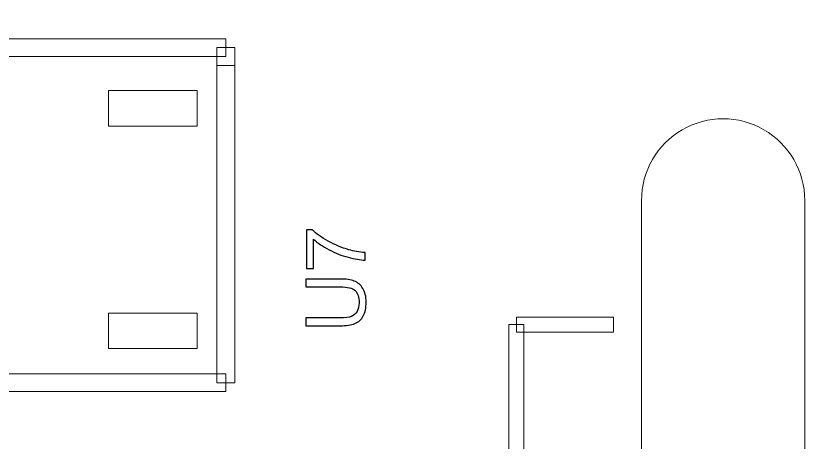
# Model space of a CAD drawing. Header units: millimetres. Extents: x -86 to 67, y -55 to 52.
# Drawn here: x -27.8 to -21, y -46.66 to -43.01 of the extents above; entities that cross this region are included whole.
import ezdxf

# ---------------------------------------------------------------- set-up
doc = ezdxf.new("R2010")
doc.units = ezdxf.units.MM
doc.header["$MEASUREMENT"] = 0
for name, color, linetype in [('BG_OUTLINE', 7, 'Continuous'), ('PG_SILKSCREEN_TOP', 7, 'Continuous'), ('PIN_TOP', 7, 'Continuous'), ('RD_SILKSCREEN_TOP', 7, 'Continuous')]:
    doc.layers.add(name, color=color, linetype=linetype)

msp = doc.modelspace()

# ---------------------------------------------------------------- linework, layer by layer
at = {"layer": 'BG_OUTLINE', "color": 3, "lineweight": 9}
msp.add_open_spline([(-60.0926, 34.7331), (-60.0926, 34.7331), (63.7724, 34.7331), (63.7724, 34.7331), (63.7724, 34.7331), (64.585, 34.7336), (65.3646, 34.4113), (65.9396, 33.837), (65.9396, 33.837), (66.5146, 33.2627), (66.8379, 32.4797), (66.8384, 31.667), (66.8384, 31.667), (66.8384, 31.667), (66.8412, -52.28), (66.8412, -52.28), (66.8412, -52.28), (66.8412, -52.28), (66.8384, -52.1933), (66.8384, -52.1933), (66.8384, -52.1933), (66.8389, -53.006), (66.5166, -53.7856), (65.9424, -54.3606), (65.9424, -54.3606), (65.3681, -54.9356), (64.585, -55.2589), (63.7724, -55.2594), (63.7724, -55.2594), (63.7724, -55.2594), (-60.1869, -55.2594), (-60.1869, -55.2594), (-60.1869, -55.2594), (-60.1869, -55.2594), (-60.0853, -55.2518), (-60.0853, -55.2518), (-60.0853, -55.2518), (-60.8979, -55.2523), (-61.6775, -54.9299), (-62.2525, -54.3557), (-62.2525, -54.3557), (-62.8275, -53.7814), (-63.1508, -52.9984), (-63.1513, -52.1857), (-63.1513, -52.1857), (-63.1513, -52.1857), (-63.1587, 31.667), (-63.1587, 31.667), (-63.1587, 31.667), (-63.1592, 32.4797), (-62.8369, 33.2593), (-62.2626, 33.8343), (-62.2626, 33.8343), (-61.6883, 34.4093), (-60.9053, 34.7326), (-60.0926, 34.7331)], degree=3, knots=[0, 0, 0, 0, 0.071429, 0.071429, 0.071429, 0.071429, 0.142857, 0.142857, 0.142857, 0.142857, 0.214286, 0.214286, 0.214286, 0.214286, 0.285714, 0.285714, 0.285714, 0.285714, 0.357143, 0.357143, 0.357143, 0.357143, 0.428571, 0.428571, 0.428571, 0.428571, 0.5, 0.5, 0.5, 0.5, 0.571429, 0.571429, 0.571429, 0.571429, 0.642857, 0.642857, 0.642857, 0.642857, 0.714286, 0.714286, 0.714286, 0.714286, 0.785714, 0.785714, 0.785714, 0.785714, 0.857143, 0.857143, 0.857143, 0.857143, 0.928571, 0.928571, 0.928571, 0.928571, 1, 1, 1, 1], dxfattribs=at)
at = {"layer": 'PG_SILKSCREEN_TOP', "color": 6, "lineweight": 9}
for points in [[(-29.3513, -43.3595), (-29.3513, -43.3595), (-29.3513, -43.2071), (-29.3513, -43.2071), (-29.3513, -43.2071), (-29.3513, -43.2071), (-25.9985, -43.2071), (-25.9985, -43.2071), (-25.9985, -43.2071), (-25.9985, -43.2071), (-25.9985, -43.3595), (-25.9985, -43.3595), (-25.9985, -43.3595), (-25.9985, -43.3595), (-29.3513, -43.3595), (-29.3513, -43.3595)], [(-26.0747, -43.2833), (-26.0747, -43.2833), (-25.9223, -43.2833), (-25.9223, -43.2833), (-25.9223, -43.2833), (-25.9223, -43.2833), (-25.9223, -43.4357), (-25.9223, -43.4357), (-25.9223, -43.4357), (-25.9223, -43.4357), (-26.0747, -43.4357), (-26.0747, -43.4357), (-26.0747, -43.4357), (-26.0747, -43.4357), (-26.0747, -43.2833), (-26.0747, -43.2833)], [(-26.0747, -43.4357), (-26.0747, -43.4357), (-25.9223, -43.4357), (-25.9223, -43.4357), (-25.9223, -43.4357), (-25.9223, -43.4357), (-25.9223, -46.1535), (-25.9223, -46.1535), (-25.9223, -46.1535), (-25.9223, -46.1535), (-26.0747, -46.1535), (-26.0747, -46.1535), (-26.0747, -46.1535), (-26.0747, -46.1535), (-26.0747, -43.4357), (-26.0747, -43.4357)], [(-23.5067, -45.7194), (-23.5067, -45.7194), (-23.5067, -45.5924), (-23.5067, -45.5924), (-23.5067, -45.5924), (-23.5067, -45.5924), (-22.6736, -45.5924), (-22.6736, -45.5924), (-22.6736, -45.5924), (-22.6736, -45.5924), (-22.6736, -45.7194), (-22.6736, -45.7194), (-22.6736, -45.7194), (-22.6736, -45.7194), (-23.5067, -45.7194), (-23.5067, -45.7194)], [(-23.4432, -52.6559), (-23.4432, -52.6559), (-23.5702, -52.6559), (-23.5702, -52.6559), (-23.5702, -52.6559), (-23.5702, -52.6559), (-23.5702, -45.6559), (-23.5702, -45.6559), (-23.5702, -45.6559), (-23.5702, -45.6559), (-23.4432, -45.6559), (-23.4432, -45.6559), (-23.4432, -45.6559), (-23.4432, -45.6559), (-23.4432, -52.6559), (-23.4432, -52.6559)], [(-25.9985, -46.0773), (-25.9985, -46.0773), (-25.9985, -46.2297), (-25.9985, -46.2297), (-25.9985, -46.2297), (-25.9985, -46.2297), (-29.3513, -46.2297), (-29.3513, -46.2297), (-29.3513, -46.2297), (-29.3513, -46.2297), (-29.3513, -46.0773), (-29.3513, -46.0773), (-29.3513, -46.0773), (-29.3513, -46.0773), (-25.9985, -46.0773), (-25.9985, -46.0773)]]:
    msp.add_open_spline(points, degree=3, knots=[0, 0, 0, 0, 0.25, 0.25, 0.25, 0.25, 0.5, 0.5, 0.5, 0.5, 0.75, 0.75, 0.75, 0.75, 1, 1, 1, 1], dxfattribs=at)
at = {"layer": 'PIN_TOP', "lineweight": 9}
for points, knots in [([(-27.0058, -43.6516), (-27.0058, -43.6516), (-26.2438, -43.6516), (-26.2438, -43.6516), (-26.2438, -43.6516), (-26.2438, -43.6516), (-26.2438, -43.9564), (-26.2438, -43.9564), (-26.2438, -43.9564), (-26.2438, -43.9564), (-27.0058, -43.9564), (-27.0058, -43.9564), (-27.0058, -43.9564), (-27.0058, -43.9564), (-27.0058, -43.6516), (-27.0058, -43.6516)], [0, 0, 0, 0, 0.25, 0.25, 0.25, 0.25, 0.5, 0.5, 0.5, 0.5, 0.75, 0.75, 0.75, 0.75, 1, 1, 1, 1]), ([(-21.0338, -44.5929), (-21.0338, -44.5929), (-21.0338, -46.7488), (-21.0338, -46.7488), (-21.0338, -46.7488), (-21.0338, -46.9989), (-21.1672, -47.23), (-21.3838, -47.3551), (-21.3838, -47.3551), (-21.6004, -47.4801), (-21.8672, -47.4801), (-22.0838, -47.3551), (-22.0838, -47.3551), (-22.3004, -47.23), (-22.4338, -46.9989), (-22.4338, -46.7488), (-22.4338, -46.7488), (-22.4338, -46.7488), (-22.4338, -44.5929), (-22.4338, -44.5929), (-22.4338, -44.5929), (-22.4338, -44.3428), (-22.3004, -44.1117), (-22.0838, -43.9867), (-22.0838, -43.9867), (-21.8672, -43.8616), (-21.6004, -43.8616), (-21.3838, -43.9867), (-21.3838, -43.9867), (-21.1672, -44.1117), (-21.0338, -44.3428), (-21.0338, -44.5929)], [0, 0, 0, 0, 0.125, 0.125, 0.125, 0.125, 0.25, 0.25, 0.25, 0.25, 0.375, 0.375, 0.375, 0.375, 0.5, 0.5, 0.5, 0.5, 0.625, 0.625, 0.625, 0.625, 0.75, 0.75, 0.75, 0.75, 0.875, 0.875, 0.875, 0.875, 1, 1, 1, 1]), ([(-27.0058, -45.5566), (-27.0058, -45.5566), (-26.2438, -45.5566), (-26.2438, -45.5566), (-26.2438, -45.5566), (-26.2438, -45.5566), (-26.2438, -45.8614), (-26.2438, -45.8614), (-26.2438, -45.8614), (-26.2438, -45.8614), (-27.0058, -45.8614), (-27.0058, -45.8614), (-27.0058, -45.8614), (-27.0058, -45.8614), (-27.0058, -45.5566), (-27.0058, -45.5566)], [0, 0, 0, 0, 0.25, 0.25, 0.25, 0.25, 0.5, 0.5, 0.5, 0.5, 0.75, 0.75, 0.75, 0.75, 1, 1, 1, 1])]:
    msp.add_open_spline(points, degree=3, knots=knots, dxfattribs=at)
at = {"layer": 'RD_SILKSCREEN_TOP', "color": 8}
for points, knots in [([(-25.2463, -45.1744), (-25.2463, -45.1744), (-25.3064, -45.1744), (-25.3064, -45.1744), (-25.3064, -45.1744), (-25.3064, -45.1744), (-25.3064, -44.8449), (-25.3064, -44.8449), (-25.3064, -44.8449), (-25.3064, -44.8449), (-25.2578, -44.8449), (-25.2578, -44.8449), (-25.2578, -44.8449), (-25.2233, -44.8773), (-25.1774, -44.9094), (-25.1203, -44.9413), (-25.1203, -44.9413), (-25.0631, -44.973), (-25.0042, -44.9977), (-24.9439, -45.015), (-24.9439, -45.015), (-24.9012, -45.0276), (-24.8546, -45.0355), (-24.8039, -45.039), (-24.8039, -45.039), (-24.8039, -45.039), (-24.8039, -45.1032), (-24.8039, -45.1032), (-24.8039, -45.1032), (-24.844, -45.1025), (-24.8923, -45.0947), (-24.9491, -45.0796), (-24.9491, -45.0796), (-25.0058, -45.0646), (-25.0605, -45.043), (-25.1132, -45.0149), (-25.1132, -45.0149), (-25.1658, -44.9867), (-25.2102, -44.9568), (-25.2463, -44.925), (-25.2463, -44.925), (-25.2463, -44.925), (-25.2463, -45.1744), (-25.2463, -45.1744)], [0, 0, 0, 0, 0.090909, 0.090909, 0.090909, 0.090909, 0.181818, 0.181818, 0.181818, 0.181818, 0.272727, 0.272727, 0.272727, 0.272727, 0.363636, 0.363636, 0.363636, 0.363636, 0.454545, 0.454545, 0.454545, 0.454545, 0.545455, 0.545455, 0.545455, 0.545455, 0.636364, 0.636364, 0.636364, 0.636364, 0.727273, 0.727273, 0.727273, 0.727273, 0.818182, 0.818182, 0.818182, 0.818182, 0.909091, 0.909091, 0.909091, 0.909091, 1, 1, 1, 1]), ([(-25.313, -45.3328), (-25.313, -45.3328), (-25.313, -45.2653), (-25.313, -45.2653), (-25.313, -45.2653), (-25.313, -45.2653), (-25.0188, -45.2653), (-25.0188, -45.2653), (-25.0188, -45.2653), (-24.9677, -45.2653), (-24.9271, -45.2712), (-24.8969, -45.2828), (-24.8969, -45.2828), (-24.8668, -45.2944), (-24.8424, -45.3152), (-24.8236, -45.3455), (-24.8236, -45.3455), (-24.8046, -45.3757), (-24.7952, -45.4153), (-24.7952, -45.4644), (-24.7952, -45.4644), (-24.7952, -45.512), (-24.8034, -45.5511), (-24.8199, -45.5814), (-24.8199, -45.5814), (-24.8363, -45.6117), (-24.8601, -45.6334), (-24.8913, -45.6463), (-24.8913, -45.6463), (-24.9224, -45.6594), (-24.9649, -45.6658), (-25.0188, -45.6658), (-25.0188, -45.6658), (-25.0188, -45.6658), (-25.313, -45.6658), (-25.313, -45.6658), (-25.313, -45.6658), (-25.313, -45.6658), (-25.313, -45.5984), (-25.313, -45.5984), (-25.313, -45.5984), (-25.313, -45.5984), (-25.0192, -45.5984), (-25.0192, -45.5984), (-25.0192, -45.5984), (-24.9749, -45.5984), (-24.9423, -45.5943), (-24.9215, -45.5861), (-24.9215, -45.5861), (-24.9005, -45.5779), (-24.8844, -45.5637), (-24.873, -45.5438), (-24.873, -45.5438), (-24.8616, -45.5237), (-24.8559, -45.4992), (-24.8559, -45.4703), (-24.8559, -45.4703), (-24.8559, -45.4207), (-24.8672, -45.3854), (-24.8897, -45.3643), (-24.8897, -45.3643), (-24.9121, -45.3433), (-24.9553, -45.3328), (-25.0192, -45.3328), (-25.0192, -45.3328), (-25.0192, -45.3328), (-25.313, -45.3328), (-25.313, -45.3328)], [0, 0, 0, 0, 0.058824, 0.058824, 0.058824, 0.058824, 0.117647, 0.117647, 0.117647, 0.117647, 0.176471, 0.176471, 0.176471, 0.176471, 0.235294, 0.235294, 0.235294, 0.235294, 0.294118, 0.294118, 0.294118, 0.294118, 0.352941, 0.352941, 0.352941, 0.352941, 0.411765, 0.411765, 0.411765, 0.411765, 0.470588, 0.470588, 0.470588, 0.470588, 0.529412, 0.529412, 0.529412, 0.529412, 0.588235, 0.588235, 0.588235, 0.588235, 0.647059, 0.647059, 0.647059, 0.647059, 0.705882, 0.705882, 0.705882, 0.705882, 0.764706, 0.764706, 0.764706, 0.764706, 0.823529, 0.823529, 0.823529, 0.823529, 0.882353, 0.882353, 0.882353, 0.882353, 0.941176, 0.941176, 0.941176, 0.941176, 1, 1, 1, 1])]:
    msp.add_open_spline(points, degree=3, knots=knots, dxfattribs=at)

doc.saveas('drawing.dxf')
